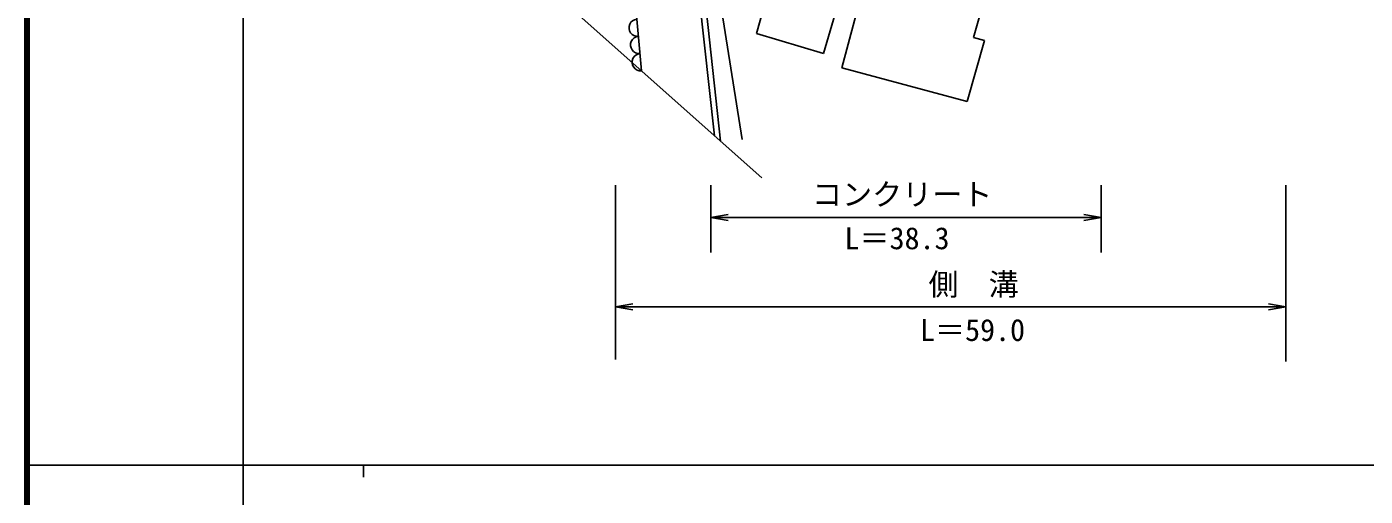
# Model space of a CAD drawing. Units: millimetres, scale not verified. Extents: x 40000 to 680000, y 20000 to 380000.
# Drawn here: x 40000 to 151325, y 202409 to 241455 of the extents above; entities that cross this region are included whole.
import ezdxf
from ezdxf.enums import TextEntityAlignment as Align

# ---------------------------------------------------------------- set-up
doc = ezdxf.new("R2010")
doc.units = ezdxf.units.MM
doc.header["$LTSCALE"] = 1000
for name, color, linetype, lineweight in [('M-BGD', 7, 'Continuous', 25), ('M-BMK-SRVR', 3, 'Continuous', 25), ('M-STR-STR3', 7, 'Continuous', 25), ('M-TTL', 2, 'Continuous', 140), ('M-TTL-BAND', 7, 'Continuous', 25)]:
    doc.layers.add(name, color=color, linetype=linetype, lineweight=lineweight)
doc.styles.add('ＭＳ ゴシック', font='')
doc.styles.get('ＭＳ ゴシック').set_extended_font_data('MS Gothic')

# ---------------------------------------------------------------- blocks, each defined once
blk = doc.blocks.new('open_arrow')
at = {"color": 0, "linetype": 'Continuous', "lineweight": -2}
blk.add_lwpolyline([(7.5, 1.25), (0, 0), (7.5, -1.25)], dxfattribs=at)

msp = doc.modelspace()

# ---------------------------------------------------------------- linework, layer by layer
at = {"layer": 'M-BGD'}
for p, q in [((126805, 268394), (118740, 240568)), ((99508, 232088), (96706, 249731)), ((100691, 240905), (103076, 249281)), ((108730, 247596), (106266, 239220)), ((95682, 246289), (97192, 232394)), ((96128, 246354), (97693, 231948)), ((91129, 237792), (90483, 244948)), ((107796, 238053), (109897, 245936)), ((106266, 239220), (100691, 240905)), ((118740, 240568), (119647, 240309)), ((119647, 240309), (118221, 235226)), ((118221, 235226), (107796, 238053))]:
    msp.add_line(p, q, dxfattribs=at)
for centre in [(90806, 241370), (90935, 239939), (91065, 238508)]:
    msp.add_arc(centre, 718, 95.16214, 275.16214, dxfattribs=at)
at = {"layer": 'M-BMK-SRVR'}
msp.add_line((81815, 246086), (101140, 228878), dxfattribs=at)
at = {"layer": 'M-STR-STR3'}
for p, q in [((88975, 228280), (88975, 213785)), ((96898, 228280), (96898, 222689)), ((129363, 222689), (129363, 228280)), ((144723, 213625), (144723, 228280)), ((129363, 225586), (96898, 225586)), ((144723, 218161), (88975, 218161))]:
    msp.add_line(p, q, dxfattribs=at)
at = {"layer": 'M-TTL'}
msp.add_line((40000, 380000), (40000, 20000), dxfattribs=at)
at = {"layer": 'M-TTL-BAND'}
for p, q in [((58000, 370000), (58000, 20000)), ((40000, 205000), (579000, 205000)), ((68000, 205000), (68000, 204000))]:
    msp.add_line(p, q, dxfattribs=at)

# ---------------------------------------------------------------- block references
at = {"layer": 'M-STR-STR3', "xscale": 193, "yscale": 193}
for p in [(96898, 225586), (88975, 218161)]:
    msp.add_blockref('open_arrow', p, dxfattribs=at)
at = {"layer": 'M-STR-STR3', "xscale": 193, "yscale": 193, "rotation": 180}
for p in [(129363, 225586), (144723, 218161)]:
    msp.add_blockref('open_arrow', p, dxfattribs=at)

# ---------------------------------------------------------------- texts
at = {"layer": 'M-STR-STR3', "style": 'ＭＳ ゴシック'}
for s, p in [('コンクリート', (105311, 227519)), ('L＝38.3', (108016, 223869)), ('側\u3000溝', (114999, 220031)), ('L＝59.0', (114297, 216237))]:
    msp.add_text(s, height=1833, dxfattribs=at).set_placement(p, align=Align.MIDDLE_LEFT)

doc.saveas('drawing.dxf')
